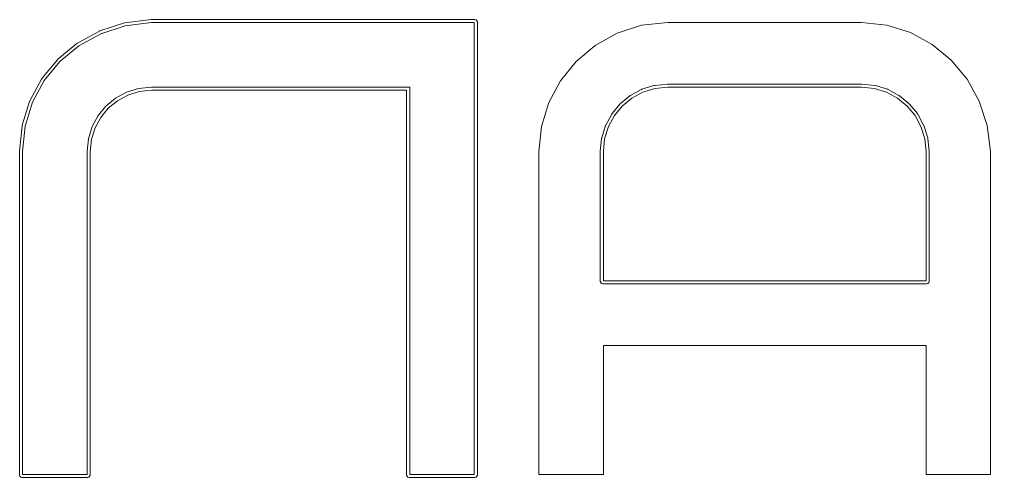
# Model space of a CAD drawing. Header units: millimetres. Extents: x 52 to 245, y 27 to 183.
# Drawn here: x 222.055 to 224.171, y 44.665 to 45.663 of the extents above; entities that cross this region are included whole.
import ezdxf

# ---------------------------------------------------------------- set-up
doc = ezdxf.new("R2010")
doc.units = ezdxf.units.MM
doc.layers.add('Mechanical15', color=56, linetype='Continuous')

msp = doc.modelspace()

# ---------------------------------------------------------------- linework, layer by layer
at = {"layer": 'Mechanical15', "color": 0, "lineweight": 5}
for p, q in [((222.2308, 45.6385), (222.2839, 45.6558)), ((222.2328, 45.6321), (222.2859, 45.6494)), ((222.2839, 45.6558), (222.284, 45.6559)), ((222.284, 45.6559), (222.2843, 45.656)), ((222.2843, 45.656), (222.2846, 45.656)), ((222.2846, 45.656), (222.285, 45.6561)), ((222.285, 45.6561), (222.2851, 45.6561)), ((222.2851, 45.6561), (222.3424, 45.6632)), ((222.2851, 45.6561), (222.2851, 45.6561)), ((222.2859, 45.6494), (222.3432, 45.6565)), ((222.3424, 45.6632), (222.3425, 45.6632)), ((222.3425, 45.6632), (222.3427, 45.6632)), ((222.3427, 45.6632), (222.3429, 45.6632)), ((222.3429, 45.6632), (222.3431, 45.6633)), ((222.3431, 45.6633), (222.3432, 45.6633)), ((222.3432, 45.6633), (222.3432, 45.6633)), ((222.3432, 45.6633), (223.0463, 45.6633)), ((222.3432, 45.6565), (223.0463, 45.6565)), ((223.0463, 45.6633), (223.0477, 45.6633)), ((223.0463, 44.6722), (223.0463, 45.6565)), ((223.0477, 45.6633), (223.0501, 45.6622)), ((223.0501, 45.6622), (223.052, 45.6603)), ((223.052, 45.6603), (223.0531, 45.6579)), ((223.0531, 45.6579), (223.0531, 45.6565)), ((223.0531, 45.6565), (223.0531, 45.6565)), ((223.0531, 45.6565), (223.0531, 44.6722)), ((223.3578, 45.6335), (223.4109, 45.6505)), ((223.3578, 45.6335), (223.4109, 45.6505)), ((223.4109, 45.6505), (223.4682, 45.6565)), ((223.4109, 45.6505), (223.4682, 45.6565)), ((223.4682, 45.6565), (223.89, 45.6565)), ((223.4682, 45.6565), (223.89, 45.6565)), ((223.89, 45.6565), (223.9451, 45.6508)), ((223.89, 45.6565), (223.9451, 45.6508)), ((223.9451, 45.6508), (223.9969, 45.6345)), ((223.9451, 45.6508), (223.9969, 45.6345)), ((222.1819, 45.6117), (222.2295, 45.638)), ((222.185, 45.6057), (222.2328, 45.6321)), ((222.2295, 45.638), (222.2297, 45.6381)), ((222.2297, 45.6381), (222.2295, 45.638)), ((222.2295, 45.638), (222.2295, 45.638)), ((222.2295, 45.638), (222.2296, 45.638)), ((222.2296, 45.638), (222.2297, 45.6381)), ((222.2297, 45.6381), (222.23, 45.6383)), ((222.23, 45.6383), (222.2303, 45.6384)), ((222.2303, 45.6384), (222.2306, 45.6385)), ((222.2306, 45.6385), (222.2308, 45.6385)), ((222.2308, 45.6385), (222.2308, 45.6385)), ((223.31, 45.6068), (223.3578, 45.6335)), ((223.31, 45.6068), (223.3578, 45.6335)), ((223.9969, 45.6345), (224.044, 45.6087)), ((223.9969, 45.6345), (224.044, 45.6087)), ((222.1393, 45.5764), (222.1807, 45.6109)), ((222.1436, 45.5713), (222.185, 45.6057)), ((222.1807, 45.6109), (222.1809, 45.611)), ((222.1809, 45.611), (222.1811, 45.6112)), ((222.1811, 45.6112), (222.1814, 45.6114)), ((222.1814, 45.6114), (222.1817, 45.6115)), ((222.1817, 45.6115), (222.1818, 45.6116)), ((222.1818, 45.6116), (222.1819, 45.6117)), ((222.1818, 45.6116), (222.1818, 45.6116)), ((223.2685, 45.5718), (223.31, 45.6068)), ((223.2685, 45.5718), (223.31, 45.6068)), ((224.044, 45.6087), (224.0855, 45.5744)), ((224.044, 45.6087), (224.0855, 45.5744)), ((222.1043, 45.5343), (222.1383, 45.5755)), ((222.1094, 45.5299), (222.1436, 45.5713)), ((222.1383, 45.5755), (222.1383, 45.5755)), ((222.1383, 45.5755), (222.1384, 45.5755)), ((222.1384, 45.5756), (222.1385, 45.5757)), ((222.1384, 45.5755), (222.1384, 45.5756)), ((222.1384, 45.5756), (222.1384, 45.5756)), ((222.1384, 45.5756), (222.1385, 45.5756)), ((222.1385, 45.5756), (222.1384, 45.5756)), ((222.1385, 45.5757), (222.1387, 45.5759)), ((222.1385, 45.5756), (222.1385, 45.5756)), ((222.1387, 45.5759), (222.1389, 45.5761)), ((222.1389, 45.5761), (222.1391, 45.5763)), ((222.1391, 45.5763), (222.1393, 45.5764)), ((222.1393, 45.5764), (222.1393, 45.5764)), ((223.2344, 45.5298), (223.2685, 45.5718)), ((223.2344, 45.5298), (223.2685, 45.5718)), ((224.0855, 45.5744), (224.1201, 45.5329)), ((224.0855, 45.5744), (224.1201, 45.5329)), ((222.0779, 45.486), (222.1035, 45.533)), ((222.0838, 45.4827), (222.1094, 45.5299)), ((222.1042, 45.5341), (222.1035, 45.5331)), ((222.1035, 45.533), (222.1042, 45.5341)), ((222.1035, 45.5331), (222.1036, 45.5332)), ((222.1035, 45.533), (222.1035, 45.5331)), ((222.1035, 45.5331), (222.1035, 45.5331)), ((222.1035, 45.5331), (222.1035, 45.5331)), ((222.1035, 45.5331), (222.1035, 45.533)), ((222.1035, 45.533), (222.1035, 45.533)), ((222.1036, 45.5332), (222.1037, 45.5333)), ((222.1036, 45.5332), (222.1036, 45.5332)), ((222.1037, 45.5333), (222.1038, 45.5336)), ((222.1038, 45.5336), (222.104, 45.5338)), ((222.104, 45.5338), (222.1042, 45.5341)), ((222.1042, 45.5341), (222.1043, 45.5342)), ((222.1043, 45.5342), (222.1042, 45.5341)), ((222.1042, 45.5341), (222.1042, 45.5342)), ((222.1042, 45.5342), (222.1043, 45.5342)), ((222.1042, 45.5341), (222.1042, 45.5341)), ((222.1043, 45.5342), (222.1043, 45.5343)), ((222.1043, 45.5343), (222.1043, 45.5343)), ((222.1043, 45.5342), (222.1043, 45.5342)), ((222.1043, 45.5342), (222.1043, 45.5342)), ((222.315, 45.513), (222.3432, 45.5159)), ((222.3432, 45.5159), (222.9057, 45.5159)), ((222.9057, 44.6722), (222.9057, 45.5159)), ((223.2087, 45.4821), (223.2344, 45.5298)), ((223.2087, 45.4821), (223.2344, 45.5298)), ((223.4379, 45.5194), (223.4116, 45.5112)), ((223.4379, 45.5194), (223.4116, 45.5112)), ((223.4381, 45.5195), (223.4379, 45.5194)), ((223.4381, 45.5195), (223.4379, 45.5194)), ((223.4379, 45.5194), (223.4379, 45.5194)), ((223.4379, 45.5194), (223.4379, 45.5194)), ((223.4384, 45.5196), (223.4381, 45.5195)), ((223.4384, 45.5196), (223.4381, 45.5195)), ((223.4388, 45.5196), (223.4384, 45.5196)), ((223.4388, 45.5196), (223.4384, 45.5196)), ((223.4391, 45.5197), (223.4388, 45.5196)), ((223.4391, 45.5197), (223.4388, 45.5196)), ((223.4392, 45.5197), (223.4391, 45.5197)), ((223.4391, 45.5197), (223.4391, 45.5197)), ((223.4391, 45.5197), (223.4393, 45.5197)), ((223.4393, 45.5197), (223.4391, 45.5197)), ((223.4392, 45.5197), (223.4391, 45.5197)), ((223.4391, 45.5197), (223.4392, 45.5197)), ((223.4392, 45.5197), (223.4391, 45.5197)), ((223.4393, 45.5197), (223.4392, 45.5197)), ((223.4392, 45.5197), (223.4392, 45.5197)), ((223.4393, 45.5197), (223.4392, 45.5197)), ((223.4392, 45.5197), (223.4392, 45.5197)), ((223.4392, 45.5197), (223.4393, 45.5197)), ((223.4393, 45.5197), (223.4392, 45.5197)), ((223.4392, 45.5197), (223.4392, 45.5197)), ((223.4392, 45.5197), (223.4392, 45.5197)), ((223.4394, 45.5197), (223.4393, 45.5197)), ((223.4393, 45.5197), (223.4393, 45.5197)), ((223.4394, 45.5197), (223.4393, 45.5197)), ((223.4393, 45.5197), (223.4393, 45.5197)), ((223.4674, 45.5226), (223.4394, 45.5197)), ((223.4674, 45.5226), (223.4394, 45.5197)), ((223.4399, 45.513), (223.4682, 45.5159)), ((223.4675, 45.5226), (223.4674, 45.5226)), ((223.4674, 45.5226), (223.4674, 45.5226)), ((223.4674, 45.5226), (223.4674, 45.5226)), ((223.4675, 45.5226), (223.4674, 45.5226)), ((223.4674, 45.5226), (223.4674, 45.5226)), ((223.4676, 45.5226), (223.4675, 45.5226)), ((223.4675, 45.5226), (223.4675, 45.5226)), ((223.4675, 45.5226), (223.4676, 45.5226)), ((223.4676, 45.5226), (223.4675, 45.5226)), ((223.4675, 45.5226), (223.4675, 45.5226)), ((223.4676, 45.5226), (223.4675, 45.5226)), ((223.4675, 45.5226), (223.4675, 45.5226)), ((223.4675, 45.5226), (223.4675, 45.5226)), ((223.4676, 45.5226), (223.4675, 45.5226)), ((223.4675, 45.5226), (223.4675, 45.5226)), ((223.4675, 45.5226), (223.4675, 45.5226)), ((223.4675, 45.5226), (223.4676, 45.5226)), ((223.4678, 45.5226), (223.4676, 45.5226)), ((223.4676, 45.5226), (223.4676, 45.5226)), ((223.4678, 45.5226), (223.4676, 45.5226)), ((223.4676, 45.5226), (223.4676, 45.5226)), ((223.4676, 45.5226), (223.4676, 45.5226)), ((223.4676, 45.5226), (223.4676, 45.5226)), ((223.4676, 45.5226), (223.4676, 45.5226)), ((223.4676, 45.5226), (223.4676, 45.5226)), ((223.4679, 45.5226), (223.4678, 45.5226)), ((223.4679, 45.5226), (223.4678, 45.5226)), ((223.4681, 45.5226), (223.4679, 45.5226)), ((223.4681, 45.5226), (223.4679, 45.5226)), ((223.4682, 45.5226), (223.4681, 45.5226)), ((223.8901, 45.5226), (223.4681, 45.5226)), ((223.89, 45.5226), (223.4682, 45.5226)), ((223.4682, 45.5159), (223.89, 45.5159)), ((223.8901, 45.5226), (223.89, 45.5226)), ((223.89, 45.5226), (223.89, 45.5226)), ((223.89, 45.5159), (223.9183, 45.513)), ((223.8903, 45.5226), (223.8901, 45.5226)), ((223.8903, 45.5226), (223.8901, 45.5226)), ((223.8905, 45.5226), (223.8903, 45.5226)), ((223.8905, 45.5226), (223.8903, 45.5226)), ((223.8906, 45.5226), (223.8905, 45.5226)), ((223.8906, 45.5226), (223.8905, 45.5226)), ((223.8907, 45.5226), (223.8906, 45.5226)), ((223.8906, 45.5226), (223.8908, 45.5226)), ((223.8907, 45.5226), (223.8906, 45.5226)), ((223.8908, 45.5226), (223.8906, 45.5226)), ((223.8906, 45.5226), (223.8906, 45.5226)), ((223.8906, 45.5226), (223.8906, 45.5226)), ((223.8906, 45.5226), (223.8906, 45.5226)), ((223.8906, 45.5226), (223.8907, 45.5226)), ((223.8907, 45.5226), (223.8906, 45.5226)), ((223.8906, 45.5226), (223.8906, 45.5226)), ((223.8908, 45.5226), (223.8907, 45.5226)), ((223.8908, 45.5226), (223.8907, 45.5226)), ((223.9189, 45.5197), (223.8908, 45.5226)), ((223.8908, 45.5226), (223.8908, 45.5226)), ((223.9189, 45.5197), (223.8908, 45.5226)), ((223.8908, 45.5226), (223.8908, 45.5226)), ((223.919, 45.5197), (223.9189, 45.5197)), ((223.919, 45.5197), (223.9189, 45.5197)), ((223.9191, 45.5197), (223.919, 45.5197)), ((223.919, 45.5197), (223.919, 45.5197)), ((223.9191, 45.5197), (223.919, 45.5197)), ((223.9195, 45.5196), (223.9191, 45.5197)), ((223.9195, 45.5196), (223.9191, 45.5197)), ((223.9198, 45.5196), (223.9195, 45.5196)), ((223.9198, 45.5196), (223.9195, 45.5196)), ((223.9201, 45.5195), (223.9198, 45.5196)), ((223.9201, 45.5195), (223.9198, 45.5196)), ((223.9203, 45.5194), (223.9201, 45.5195)), ((223.9203, 45.5194), (223.9201, 45.5195)), ((223.9466, 45.5112), (223.9203, 45.5194)), ((223.9466, 45.5112), (223.9203, 45.5194)), ((224.1201, 45.5329), (224.1467, 45.4851)), ((224.1201, 45.5329), (224.1467, 45.4851)), ((222.2648, 45.4918), (222.2886, 45.5048)), ((222.2913, 45.4986), (222.2686, 45.4862)), ((222.2886, 45.5048), (222.315, 45.513)), ((222.3164, 45.5064), (222.2913, 45.4986)), ((222.3436, 45.5092), (222.3164, 45.5064)), ((222.899, 45.5092), (222.3436, 45.5092)), ((222.899, 44.6722), (222.899, 45.5092)), ((223.3853, 45.4969), (223.3647, 45.4799)), ((223.3853, 45.4969), (223.3647, 45.4799)), ((223.3855, 45.4971), (223.3853, 45.4969)), ((223.3853, 45.4969), (223.3854, 45.497)), ((223.3853, 45.4969), (223.3854, 45.497)), ((223.3854, 45.497), (223.3853, 45.4969)), ((223.3854, 45.4969), (223.3853, 45.4969)), ((223.3853, 45.4969), (223.3853, 45.4969)), ((223.3854, 45.4969), (223.3853, 45.4969)), ((223.3853, 45.4969), (223.3853, 45.4969)), ((223.3854, 45.497), (223.3864, 45.4976)), ((223.3864, 45.4976), (223.3854, 45.497)), ((223.3854, 45.497), (223.3855, 45.4971)), ((223.3855, 45.497), (223.3854, 45.497)), ((223.3854, 45.497), (223.3854, 45.4969)), ((223.3855, 45.497), (223.3854, 45.497)), ((223.3854, 45.497), (223.3854, 45.497)), ((223.3854, 45.497), (223.3854, 45.497)), ((223.3854, 45.497), (223.3854, 45.4969)), ((223.3854, 45.497), (223.3854, 45.497)), ((223.3854, 45.497), (223.3854, 45.497)), ((223.3854, 45.497), (223.3854, 45.497)), ((223.3864, 45.4976), (223.3855, 45.4971)), ((223.3855, 45.4971), (223.3864, 45.4976)), ((223.3856, 45.4971), (223.3855, 45.4971)), ((223.3855, 45.4971), (223.3855, 45.497)), ((223.3856, 45.4971), (223.3855, 45.4971)), ((223.3855, 45.4971), (223.3855, 45.497)), ((223.3855, 45.497), (223.3855, 45.497)), ((223.3855, 45.497), (223.3855, 45.497)), ((223.3859, 45.4973), (223.3856, 45.4971)), ((223.3859, 45.4973), (223.3856, 45.4971)), ((223.3861, 45.4975), (223.3859, 45.4973)), ((223.3861, 45.4975), (223.3859, 45.4973)), ((223.3864, 45.4976), (223.3861, 45.4975)), ((223.3864, 45.4976), (223.3861, 45.4975)), ((223.3866, 45.4978), (223.3864, 45.4976)), ((223.3864, 45.4976), (223.3866, 45.4978)), ((223.3866, 45.4978), (223.3864, 45.4976)), ((223.3864, 45.4976), (223.3866, 45.4978)), ((223.3865, 45.4977), (223.3864, 45.4976)), ((223.3865, 45.4977), (223.3864, 45.4976)), ((223.3864, 45.4976), (223.3864, 45.4976)), ((223.3866, 45.4978), (223.3865, 45.4977)), ((223.3866, 45.4978), (223.3865, 45.4977)), ((223.4103, 45.5106), (223.3866, 45.4978)), ((223.4103, 45.5106), (223.3866, 45.4978)), ((223.3866, 45.4978), (223.3866, 45.4978)), ((223.3866, 45.4978), (223.3866, 45.4978)), ((223.3897, 45.4918), (223.4136, 45.5048)), ((223.4104, 45.5107), (223.4103, 45.5107)), ((223.4103, 45.5107), (223.4103, 45.5107)), ((223.4103, 45.5107), (223.4103, 45.5106)), ((223.4104, 45.5107), (223.4103, 45.5107)), ((223.4103, 45.5107), (223.4103, 45.5107)), ((223.4103, 45.5107), (223.4103, 45.5106)), ((223.4103, 45.5106), (223.4103, 45.5106)), ((223.4105, 45.5108), (223.4104, 45.5107)), ((223.4104, 45.5107), (223.4105, 45.5108)), ((223.4105, 45.5108), (223.4104, 45.5107)), ((223.4105, 45.5108), (223.4104, 45.5107)), ((223.4104, 45.5107), (223.4104, 45.5107)), ((223.4105, 45.5107), (223.4104, 45.5107)), ((223.4104, 45.5107), (223.4105, 45.5107)), ((223.4104, 45.5107), (223.4104, 45.5107)), ((223.4104, 45.5107), (223.4104, 45.5107)), ((223.4104, 45.5107), (223.4104, 45.5107)), ((223.4104, 45.5107), (223.4104, 45.5107)), ((223.4104, 45.5107), (223.4104, 45.5107)), ((223.4104, 45.5107), (223.4104, 45.5107)), ((223.4104, 45.5107), (223.4104, 45.5107)), ((223.4108, 45.5109), (223.4105, 45.5108)), ((223.4108, 45.5109), (223.4105, 45.5108)), ((223.4105, 45.5108), (223.4105, 45.5107)), ((223.4105, 45.5107), (223.4105, 45.5108)), ((223.4111, 45.5111), (223.4108, 45.5109)), ((223.4111, 45.5111), (223.4108, 45.5109)), ((223.4114, 45.5112), (223.4111, 45.5111)), ((223.4114, 45.5112), (223.4111, 45.5111)), ((223.4116, 45.5112), (223.4114, 45.5112)), ((223.4116, 45.5112), (223.4114, 45.5112)), ((223.4136, 45.5048), (223.4399, 45.513)), ((223.9183, 45.513), (223.9446, 45.5048)), ((223.9446, 45.5048), (223.9685, 45.4918)), ((223.9468, 45.5112), (223.9466, 45.5112)), ((223.9466, 45.5112), (223.9466, 45.5112)), ((223.9468, 45.5112), (223.9466, 45.5112)), ((223.9466, 45.5112), (223.9466, 45.5112)), ((223.9471, 45.5111), (223.9468, 45.5112)), ((223.9471, 45.5111), (223.9468, 45.5112)), ((223.9474, 45.5109), (223.9471, 45.5111)), ((223.9474, 45.5109), (223.9471, 45.5111)), ((223.9477, 45.5108), (223.9474, 45.5109)), ((223.9477, 45.5108), (223.9474, 45.5109)), ((223.9479, 45.5107), (223.9477, 45.5108)), ((223.9478, 45.5108), (223.9477, 45.5108)), ((223.9478, 45.5107), (223.9478, 45.5108)), ((223.9478, 45.5108), (223.9478, 45.5108)), ((223.9478, 45.5108), (223.9479, 45.5107)), ((223.9479, 45.5107), (223.9478, 45.5108)), ((223.9478, 45.5108), (223.9478, 45.5108)), ((223.9478, 45.5108), (223.9478, 45.5107)), ((223.9478, 45.5107), (223.9478, 45.5108)), ((223.9478, 45.5108), (223.9478, 45.5108)), ((223.9479, 45.5107), (223.9478, 45.5107)), ((223.9478, 45.5107), (223.9478, 45.5107)), ((223.9479, 45.5107), (223.9478, 45.5107)), ((223.9478, 45.5107), (223.9479, 45.5107)), ((223.9478, 45.5107), (223.9478, 45.5107)), ((223.9478, 45.5107), (223.9478, 45.5107)), ((223.9478, 45.5107), (223.9478, 45.5107)), ((223.9478, 45.5107), (223.9478, 45.5107)), ((223.948, 45.5106), (223.9479, 45.5107)), ((223.9479, 45.5107), (223.9479, 45.5107)), ((223.948, 45.5106), (223.9479, 45.5107)), ((223.9479, 45.5107), (223.9479, 45.5107)), ((223.9716, 45.4978), (223.948, 45.5106)), ((223.9716, 45.4978), (223.948, 45.5106)), ((223.9717, 45.4977), (223.9716, 45.4978)), ((223.9717, 45.4977), (223.9716, 45.4978)), ((223.9719, 45.4976), (223.9717, 45.4977)), ((223.9717, 45.4977), (223.9717, 45.4977)), ((223.9719, 45.4976), (223.9717, 45.4977)), ((223.9721, 45.4975), (223.9719, 45.4976)), ((223.9721, 45.4975), (223.9719, 45.4976)), ((223.9724, 45.4973), (223.9721, 45.4975)), ((223.9724, 45.4973), (223.9721, 45.4975)), ((223.9726, 45.4972), (223.9724, 45.4973)), ((223.9726, 45.4972), (223.9724, 45.4973)), ((223.9727, 45.4971), (223.9726, 45.4972)), ((223.9727, 45.4971), (223.9726, 45.4972)), ((223.9727, 45.497), (223.9727, 45.4971)), ((223.9727, 45.497), (223.9727, 45.4971)), ((223.9728, 45.497), (223.9727, 45.497)), ((223.9728, 45.497), (223.9727, 45.497)), ((223.9729, 45.4969), (223.9728, 45.497)), ((223.9728, 45.497), (223.9728, 45.497)), ((223.9729, 45.4969), (223.9728, 45.497)), ((223.9728, 45.497), (223.9728, 45.497)), ((223.9935, 45.4799), (223.9729, 45.4969)), ((223.9729, 45.4969), (223.9729, 45.4969)), ((223.9935, 45.4799), (223.9729, 45.4969)), ((223.9729, 45.4969), (223.9729, 45.4969)), ((222.0612, 45.4329), (222.0774, 45.4846)), ((222.0676, 45.4308), (222.0838, 45.4827)), ((222.0774, 45.4848), (222.0775, 45.4851)), ((222.0774, 45.4847), (222.0774, 45.4848)), ((222.0774, 45.4846), (222.0774, 45.4847)), ((222.0775, 45.4851), (222.0776, 45.4854)), ((222.0776, 45.4854), (222.0777, 45.4857)), ((222.0777, 45.4857), (222.0778, 45.4858)), ((222.0778, 45.4858), (222.0779, 45.4859)), ((222.0778, 45.4858), (222.0778, 45.4858)), ((222.0779, 45.4859), (222.0779, 45.486)), ((222.2267, 45.4538), (222.2439, 45.4746)), ((222.2439, 45.4746), (222.2648, 45.4918)), ((222.2686, 45.4862), (222.2487, 45.4698)), ((223.1926, 45.4302), (223.2087, 45.4821)), ((223.1926, 45.4302), (223.2087, 45.4821)), ((223.3637, 45.4789), (223.3465, 45.4581)), ((223.3637, 45.4789), (223.3465, 45.4581)), ((223.3517, 45.4538), (223.3689, 45.4746)), ((223.3638, 45.479), (223.3637, 45.4789)), ((223.3638, 45.479), (223.3637, 45.4789)), ((223.3637, 45.4789), (223.3637, 45.4789)), ((223.3637, 45.4789), (223.3637, 45.4789)), ((223.364, 45.4792), (223.3638, 45.479)), ((223.364, 45.4792), (223.3638, 45.479)), ((223.3642, 45.4795), (223.364, 45.4792)), ((223.3642, 45.4795), (223.364, 45.4792)), ((223.3645, 45.4797), (223.3642, 45.4795)), ((223.3645, 45.4797), (223.3642, 45.4795)), ((223.3647, 45.4799), (223.3645, 45.4797)), ((223.3645, 45.4797), (223.3647, 45.4799)), ((223.3646, 45.4798), (223.3645, 45.4797)), ((223.3646, 45.4798), (223.3645, 45.4797)), ((223.3647, 45.4799), (223.3646, 45.4798)), ((223.3647, 45.4799), (223.3646, 45.4798)), ((223.3647, 45.4799), (223.3647, 45.4799)), ((223.3689, 45.4746), (223.3897, 45.4918)), ((223.9685, 45.4918), (223.9893, 45.4746)), ((223.9893, 45.4746), (224.0066, 45.4538)), ((223.9936, 45.4798), (223.9935, 45.4799)), ((223.9936, 45.4798), (223.9935, 45.4799)), ((223.9938, 45.4797), (223.9936, 45.4798)), ((223.9936, 45.4798), (223.9936, 45.4798)), ((223.9938, 45.4797), (223.9936, 45.4798)), ((223.994, 45.4795), (223.9938, 45.4797)), ((223.994, 45.4795), (223.9938, 45.4797)), ((223.9942, 45.4792), (223.994, 45.4795)), ((223.9942, 45.4792), (223.994, 45.4795)), ((223.9944, 45.479), (223.9942, 45.4792)), ((223.9944, 45.479), (223.9942, 45.4792)), ((223.9945, 45.4789), (223.9944, 45.479)), ((223.9945, 45.4789), (223.9944, 45.479)), ((224.0118, 45.4581), (223.9945, 45.4789)), ((224.0118, 45.4581), (223.9945, 45.4789)), ((224.1467, 45.4851), (224.1641, 45.4322)), ((224.1467, 45.4851), (224.1641, 45.4322)), ((222.2137, 45.4299), (222.2267, 45.4538)), ((222.2487, 45.4698), (222.2323, 45.45)), ((223.3457, 45.4569), (223.3328, 45.4332)), ((223.3457, 45.4569), (223.3328, 45.4332)), ((223.3387, 45.4299), (223.3517, 45.4538)), ((223.3458, 45.457), (223.3457, 45.457)), ((223.3457, 45.457), (223.3457, 45.4569)), ((223.3458, 45.457), (223.3457, 45.457)), ((223.3457, 45.457), (223.3457, 45.4569)), ((223.3457, 45.4569), (223.3457, 45.4569)), ((223.3457, 45.4569), (223.3457, 45.4569)), ((223.3457, 45.4569), (223.3457, 45.4569)), ((223.346, 45.4574), (223.3458, 45.4571)), ((223.346, 45.4574), (223.3458, 45.4571)), ((223.3458, 45.4571), (223.3458, 45.457)), ((223.3458, 45.457), (223.3458, 45.4571)), ((223.3458, 45.4571), (223.3458, 45.4571)), ((223.3458, 45.4571), (223.3458, 45.457)), ((223.3458, 45.4571), (223.3458, 45.4571)), ((223.3458, 45.4571), (223.3458, 45.4571)), ((223.3458, 45.4571), (223.3458, 45.457)), ((223.3458, 45.457), (223.3458, 45.4571)), ((223.3458, 45.4571), (223.3458, 45.4571)), ((223.3458, 45.4571), (223.3458, 45.4571)), ((223.3458, 45.4571), (223.3458, 45.4571)), ((223.3458, 45.4571), (223.3458, 45.457)), ((223.3458, 45.457), (223.3458, 45.457)), ((223.3458, 45.457), (223.3458, 45.457)), ((223.3458, 45.457), (223.3458, 45.457)), ((223.3458, 45.457), (223.3458, 45.457)), ((223.3462, 45.4577), (223.346, 45.4574)), ((223.3462, 45.4577), (223.346, 45.4574)), ((223.3464, 45.4579), (223.3462, 45.4577)), ((223.3464, 45.4579), (223.3462, 45.4577)), ((223.3465, 45.4581), (223.3464, 45.4579)), ((223.3465, 45.4581), (223.3464, 45.4579)), ((224.0066, 45.4538), (224.0196, 45.4299)), ((224.0118, 45.4579), (224.0118, 45.4581)), ((224.0118, 45.4581), (224.0118, 45.4581)), ((224.0118, 45.4579), (224.0118, 45.4581)), ((224.012, 45.4577), (224.0118, 45.4579)), ((224.012, 45.4577), (224.0118, 45.4579)), ((224.0122, 45.4575), (224.012, 45.4577)), ((224.0122, 45.4575), (224.012, 45.4577)), ((224.0123, 45.4572), (224.0122, 45.4575)), ((224.0123, 45.4572), (224.0122, 45.4575)), ((224.0124, 45.4571), (224.0123, 45.4572)), ((224.0124, 45.4571), (224.0123, 45.4572)), ((224.0125, 45.457), (224.0124, 45.4571)), ((224.0124, 45.4571), (224.0124, 45.4571)), ((224.0125, 45.457), (224.0124, 45.4571)), ((224.0124, 45.4571), (224.0124, 45.4571)), ((224.0125, 45.4569), (224.0125, 45.457)), ((224.0125, 45.457), (224.0125, 45.457)), ((224.0125, 45.4569), (224.0125, 45.457)), ((224.0125, 45.457), (224.0125, 45.457)), ((224.0254, 45.4332), (224.0125, 45.4569)), ((224.0125, 45.4569), (224.0125, 45.4569)), ((224.0254, 45.4332), (224.0125, 45.4569)), ((224.0125, 45.4569), (224.0125, 45.4569)), ((222.0553, 45.376), (222.0609, 45.4315)), ((222.0609, 45.4316), (222.061, 45.432)), ((222.0609, 45.4315), (222.0609, 45.4316)), ((222.061, 45.432), (222.0611, 45.4323)), ((222.0611, 45.4326), (222.0612, 45.4328)), ((222.0611, 45.4323), (222.0611, 45.4326)), ((222.0612, 45.4328), (222.0612, 45.4329)), ((222.0612, 45.4329), (222.0612, 45.4329)), ((222.0612, 45.4328), (222.0612, 45.4328)), ((222.0612, 45.4328), (222.0612, 45.4327)), ((222.0612, 45.4327), (222.0612, 45.4328)), ((222.0612, 45.4328), (222.0612, 45.4328)), ((222.0612, 45.4328), (222.0612, 45.4328)), ((222.0612, 45.4328), (222.0612, 45.4328)), ((222.062, 45.3753), (222.0676, 45.4308)), ((222.2323, 45.45), (222.22, 45.4273)), ((223.3322, 45.4319), (223.324, 45.4055)), ((223.3322, 45.4319), (223.324, 45.4055)), ((223.3323, 45.4321), (223.3322, 45.4319)), ((223.3323, 45.4321), (223.3322, 45.4319)), ((223.3322, 45.4319), (223.3322, 45.4319)), ((223.3322, 45.4319), (223.3322, 45.4319)), ((223.3324, 45.4324), (223.3323, 45.4321)), ((223.3324, 45.4324), (223.3323, 45.4321)), ((223.3325, 45.4327), (223.3324, 45.4324)), ((223.3325, 45.4327), (223.3324, 45.4324)), ((223.3327, 45.433), (223.3325, 45.4327)), ((223.3327, 45.433), (223.3325, 45.4327)), ((223.3328, 45.4332), (223.3327, 45.433)), ((223.3327, 45.433), (223.3328, 45.4332)), ((223.3328, 45.4332), (223.3327, 45.433)), ((223.3327, 45.433), (223.3328, 45.4332)), ((223.3328, 45.4331), (223.3327, 45.433)), ((223.3328, 45.4331), (223.3327, 45.433)), ((223.3328, 45.4332), (223.3328, 45.4332)), ((223.3328, 45.4332), (223.3328, 45.4331)), ((223.3328, 45.4332), (223.3328, 45.4332)), ((223.3328, 45.4332), (223.3328, 45.4332)), ((223.3328, 45.4332), (223.3328, 45.4332)), ((223.3328, 45.4332), (223.3328, 45.4331)), ((224.0255, 45.4331), (224.0254, 45.4332)), ((224.0255, 45.4331), (224.0254, 45.4332)), ((224.0256, 45.433), (224.0255, 45.4331)), ((224.0255, 45.4331), (224.0255, 45.4331)), ((224.0256, 45.433), (224.0255, 45.4331)), ((224.0257, 45.4327), (224.0256, 45.433)), ((224.0257, 45.4327), (224.0256, 45.433)), ((224.0258, 45.4324), (224.0257, 45.4327)), ((224.0258, 45.4324), (224.0257, 45.4327)), ((224.0259, 45.4321), (224.0258, 45.4324)), ((224.0259, 45.4321), (224.0258, 45.4324)), ((224.026, 45.4319), (224.0259, 45.4321)), ((224.026, 45.4319), (224.0259, 45.4321)), ((224.0342, 45.4056), (224.026, 45.4319)), ((224.0342, 45.4056), (224.026, 45.4319)), ((224.1641, 45.4322), (224.1713, 45.3753)), ((224.1641, 45.4322), (224.1713, 45.3753)), ((222.2055, 45.4035), (222.2137, 45.4299)), ((222.22, 45.4273), (222.2121, 45.4022)), ((223.1869, 45.3753), (223.1926, 45.4302)), ((223.1869, 45.3753), (223.1926, 45.4302)), ((223.3304, 45.4035), (223.3387, 45.4299)), ((224.0196, 45.4299), (224.0278, 45.4035)), ((222.2026, 45.3753), (222.2055, 45.4035)), ((222.2121, 45.4022), (222.2094, 45.375)), ((223.3237, 45.4041), (223.3209, 45.3761)), ((223.3237, 45.4041), (223.3209, 45.3761)), ((223.3238, 45.4044), (223.3237, 45.4042)), ((223.3238, 45.4044), (223.3237, 45.4042)), ((223.3237, 45.4042), (223.3237, 45.4042)), ((223.3237, 45.4042), (223.3237, 45.4041)), ((223.3237, 45.4042), (223.3237, 45.4042)), ((223.3237, 45.4042), (223.3237, 45.4041)), ((223.3239, 45.4051), (223.3238, 45.4047)), ((223.3239, 45.4051), (223.3238, 45.4047)), ((223.3238, 45.4047), (223.3238, 45.4044)), ((223.3238, 45.4047), (223.3238, 45.4044)), ((223.324, 45.4054), (223.3239, 45.4051)), ((223.324, 45.4054), (223.3239, 45.4051)), ((223.324, 45.4055), (223.324, 45.4054)), ((223.324, 45.4055), (223.324, 45.4054)), ((223.3276, 45.3753), (223.3304, 45.4035)), ((224.0278, 45.4035), (224.0307, 45.3753)), ((224.0342, 45.4055), (224.0342, 45.4056)), ((224.0342, 45.4055), (224.0342, 45.4056)), ((224.0343, 45.4054), (224.0342, 45.4055)), ((224.0343, 45.4054), (224.0342, 45.4055)), ((224.0343, 45.4051), (224.0343, 45.4054)), ((224.0343, 45.4051), (224.0343, 45.4054)), ((224.0344, 45.4047), (224.0343, 45.4051)), ((224.0344, 45.4047), (224.0343, 45.4051)), ((224.0345, 45.4044), (224.0344, 45.4047)), ((224.0345, 45.4044), (224.0344, 45.4047)), ((224.0345, 45.4042), (224.0345, 45.4044)), ((224.0345, 45.4043), (224.0345, 45.4044)), ((224.0345, 45.4042), (224.0345, 45.4043)), ((224.0345, 45.4043), (224.0345, 45.4043)), ((224.0345, 45.4043), (224.0345, 45.4043)), ((224.0345, 45.4043), (224.0345, 45.4043)), ((224.0345, 45.4043), (224.0345, 45.4042)), ((224.0345, 45.4042), (224.0345, 45.4043)), ((224.0345, 45.4043), (224.0345, 45.4043)), ((224.0345, 45.4043), (224.0345, 45.4043)), ((224.0345, 45.4043), (224.0345, 45.4043)), ((224.0345, 45.4043), (224.0345, 45.4043)), ((224.0345, 45.4043), (224.0345, 45.4043)), ((224.0345, 45.4043), (224.0345, 45.4042)), ((224.0345, 45.4042), (224.0345, 45.4043)), ((224.0345, 45.4043), (224.0345, 45.4043)), ((224.0345, 45.4041), (224.0345, 45.4042)), ((224.0345, 45.4041), (224.0345, 45.4042)), ((224.0345, 45.4042), (224.0345, 45.4042)), ((224.0345, 45.4042), (224.0345, 45.4042)), ((224.0345, 45.4042), (224.0345, 45.4042)), ((224.0345, 45.4042), (224.0345, 45.4042)), ((224.0373, 45.3761), (224.0345, 45.4041)), ((224.0345, 45.4041), (224.0345, 45.4041)), ((224.0373, 45.3761), (224.0345, 45.4041)), ((224.0345, 45.4041), (224.0345, 45.4041)), ((222.0553, 45.3759), (222.0553, 45.376)), ((222.0553, 45.376), (222.0553, 45.376)), ((222.0553, 45.3757), (222.0553, 45.3759)), ((222.0553, 45.3755), (222.0553, 45.3757)), ((222.0553, 45.3754), (222.0553, 45.3755)), ((222.0553, 45.3753), (222.0553, 45.3754)), ((222.0553, 44.6722), (222.0553, 45.3753)), ((222.062, 44.6722), (222.062, 45.3753)), ((222.2026, 44.6722), (222.2026, 45.3753)), ((222.2093, 45.3746), (222.2094, 45.3753)), ((222.2094, 45.375), (222.2093, 45.3746)), ((222.2094, 45.3753), (222.2094, 44.6722)), ((223.1869, 44.6722), (223.1869, 45.3753)), ((223.1869, 44.6722), (223.1869, 45.3753)), ((223.3209, 45.3757), (223.3208, 45.3755)), ((223.3209, 45.3757), (223.3208, 45.3755)), ((223.3208, 45.3755), (223.3208, 45.3754)), ((223.3208, 45.3755), (223.3208, 45.3754)), ((223.3208, 45.3754), (223.3208, 45.3753)), ((223.3208, 45.3754), (223.3208, 45.3753)), ((223.3208, 45.3753), (223.3208, 45.3753)), ((223.3208, 45.3753), (223.3208, 45.094)), ((223.3208, 45.3753), (223.3208, 45.094)), ((223.3209, 45.3761), (223.3209, 45.3761)), ((223.3209, 45.3761), (223.3209, 45.376)), ((223.3209, 45.3761), (223.3209, 45.3761)), ((223.3209, 45.3761), (223.3209, 45.376)), ((223.3209, 45.376), (223.3209, 45.3759)), ((223.3209, 45.3759), (223.3209, 45.376)), ((223.3209, 45.376), (223.3209, 45.3759)), ((223.3209, 45.376), (223.3209, 45.3759)), ((223.3209, 45.3759), (223.3209, 45.376)), ((223.3209, 45.376), (223.3209, 45.3759)), ((223.3209, 45.3759), (223.3209, 45.3759)), ((223.3209, 45.3759), (223.3209, 45.3759)), ((223.3209, 45.3759), (223.3209, 45.3759)), ((223.3209, 45.3759), (223.3209, 45.3757)), ((223.3209, 45.3759), (223.3209, 45.3759)), ((223.3209, 45.3759), (223.3209, 45.3759)), ((223.3209, 45.3759), (223.3209, 45.3757)), ((223.3209, 45.3759), (223.3209, 45.3759)), ((223.3209, 45.3759), (223.3209, 45.3759)), ((223.3209, 45.3759), (223.3209, 45.3759)), ((223.3209, 45.3759), (223.3209, 45.3759)), ((223.3209, 45.3759), (223.3209, 45.3759)), ((223.3276, 45.094), (223.3276, 45.3753)), ((224.0307, 45.094), (224.0307, 45.3753)), ((224.0374, 45.376), (224.0373, 45.3761)), ((224.0374, 45.376), (224.0373, 45.3761)), ((224.0374, 45.3759), (224.0374, 45.376)), ((224.0374, 45.376), (224.0374, 45.376)), ((224.0374, 45.3759), (224.0374, 45.376)), ((224.0374, 45.3757), (224.0374, 45.3759)), ((224.0374, 45.3757), (224.0374, 45.3759)), ((224.0374, 45.3755), (224.0374, 45.3757)), ((224.0374, 45.3755), (224.0374, 45.3757)), ((224.0374, 45.3754), (224.0374, 45.3755)), ((224.0374, 45.3754), (224.0374, 45.3755)), ((224.0374, 45.3753), (224.0374, 45.3754)), ((224.0374, 45.3753), (224.0374, 45.3754)), ((224.0374, 45.094), (224.0374, 45.3753)), ((224.0374, 45.094), (224.0374, 45.3753)), ((224.1713, 44.6722), (224.1713, 45.3753)), ((224.1713, 45.3753), (224.1713, 44.6722)), ((223.3208, 45.094), (223.3208, 45.0927)), ((223.3208, 45.094), (223.3208, 45.0927)), ((223.3208, 45.0927), (223.3219, 45.0902)), ((223.3208, 45.0927), (223.3219, 45.0902)), ((223.3276, 45.094), (224.0307, 45.094)), ((224.0364, 45.0902), (224.0374, 45.0927)), ((224.0364, 45.0902), (224.0374, 45.0927)), ((224.0374, 45.0927), (224.0374, 45.094)), ((224.0374, 45.094), (224.0374, 45.094)), ((224.0374, 45.0927), (224.0374, 45.094)), ((223.3219, 45.0902), (223.3238, 45.0883)), ((223.3219, 45.0902), (223.3238, 45.0883)), ((223.3238, 45.0883), (223.3262, 45.0873)), ((223.3238, 45.0883), (223.3262, 45.0873)), ((223.3262, 45.0873), (223.3276, 45.0873)), ((223.3262, 45.0873), (224.032, 45.0873)), ((223.3276, 45.0873), (224.0307, 45.0873)), ((223.3276, 45.0873), (223.3276, 45.0873)), ((224.0307, 45.0873), (224.032, 45.0873)), ((224.032, 45.0873), (224.0345, 45.0883)), ((224.032, 45.0873), (224.0345, 45.0883)), ((224.0345, 45.0883), (224.0364, 45.0902)), ((224.0345, 45.0883), (224.0364, 45.0902)), ((223.3276, 44.6722), (223.3276, 44.9534)), ((223.3276, 44.9534), (224.0307, 44.9534)), ((224.0307, 44.9534), (223.3276, 44.9534)), ((223.3276, 44.9534), (223.3276, 44.6722)), ((224.0307, 44.6722), (224.0307, 44.9534)), ((224.0307, 44.6722), (224.0307, 44.9534)), ((222.0553, 44.6709), (222.0553, 44.6722)), ((222.0553, 44.6722), (222.0553, 44.6722)), ((222.0563, 44.6684), (222.0553, 44.6709)), ((222.062, 44.6722), (222.2026, 44.6722)), ((222.2094, 44.6709), (222.2083, 44.6684)), ((222.2094, 44.6722), (222.2094, 44.6709)), ((222.899, 44.6709), (222.899, 44.6722)), ((222.899, 44.6722), (222.899, 44.6722)), ((222.9, 44.6684), (222.899, 44.6709)), ((222.9057, 44.6722), (223.0463, 44.6722)), ((223.0531, 44.6709), (223.052, 44.6684)), ((223.0531, 44.6722), (223.0531, 44.6709)), ((223.1869, 44.6722), (223.3276, 44.6722)), ((223.3276, 44.6722), (223.1869, 44.6722)), ((224.0307, 44.6722), (224.1713, 44.6722)), ((224.1713, 44.6722), (224.0307, 44.6722)), ((222.0582, 44.6665), (222.0563, 44.6684)), ((222.0607, 44.6655), (222.0582, 44.6665)), ((222.062, 44.6655), (222.0607, 44.6655)), ((222.2026, 44.6655), (222.062, 44.6655)), ((222.204, 44.6655), (222.2026, 44.6655)), ((222.2026, 44.6655), (222.2026, 44.6655)), ((222.2064, 44.6665), (222.204, 44.6655)), ((222.2083, 44.6684), (222.2064, 44.6665)), ((222.9019, 44.6665), (222.9, 44.6684)), ((222.9044, 44.6655), (222.9019, 44.6665)), ((222.9057, 44.6655), (222.9044, 44.6655)), ((223.0463, 44.6655), (222.9057, 44.6655)), ((223.0463, 44.6655), (223.0463, 44.6655)), ((223.0477, 44.6655), (223.0463, 44.6655)), ((223.0501, 44.6665), (223.0477, 44.6655)), ((223.052, 44.6684), (223.0501, 44.6665))]:
    msp.add_line(p, q, dxfattribs=at)

doc.saveas('drawing.dxf')
